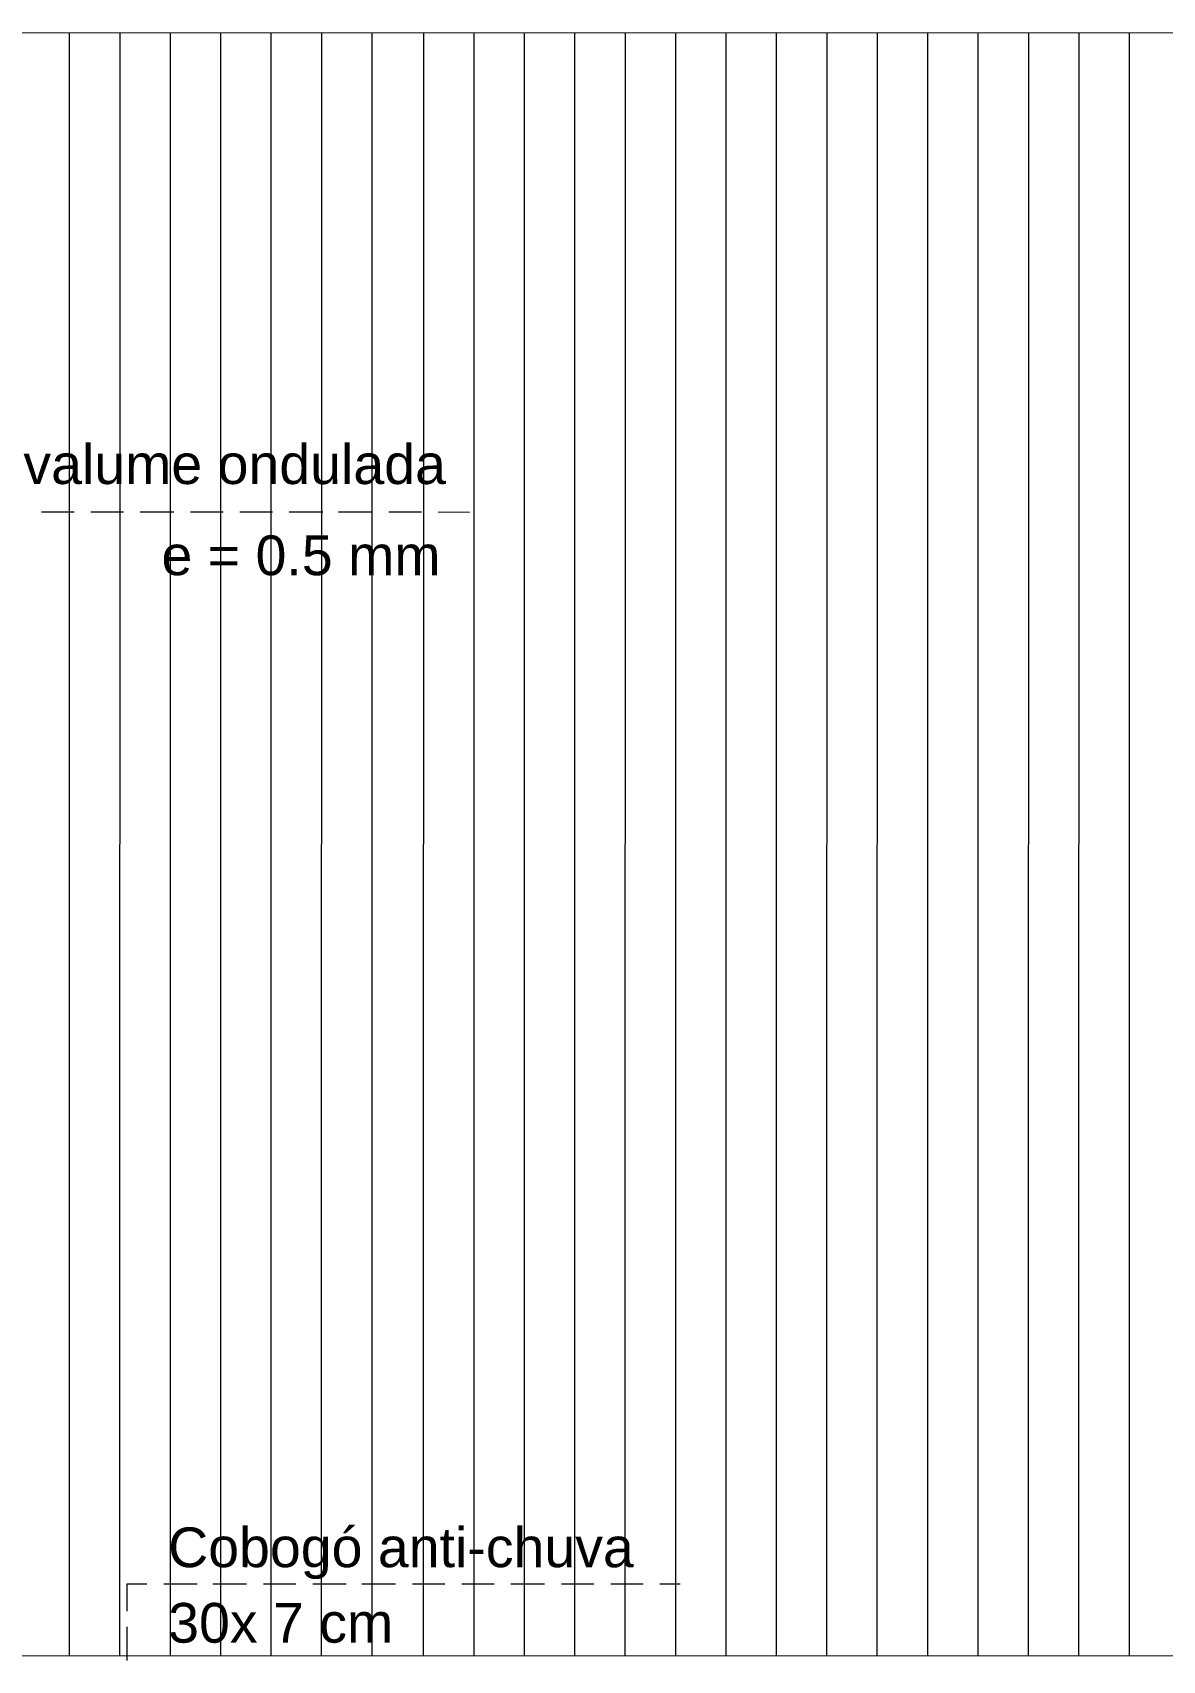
# Model space of a CAD drawing. Extents: x 3377 to 3790, y 1673 to 1846.
# Drawn here: x 3533.05 to 3537.31, y 1765.28 to 1771.43 of the extents above; entities that cross this region are included whole.
import ezdxf

# ---------------------------------------------------------------- set-up
doc = ezdxf.new("R2010")
doc.units = 0
doc.header["$LTSCALE"] = 2
doc.layers.add('PDF7_04-DETALHE', color=7, linetype='Continuous', true_color=0xc6c6c6)
doc.layers.add('PDF7_19-COBERTA', color=7, linetype='Continuous', true_color=0xb8b8b8)
doc.layers.add('PDF7_15-CONT. FACHADA', color=7, linetype='Continuous')
doc.layers.add('PDF7_Text', color=7, linetype='Continuous')
doc.styles.add('PDF Arial', font='arial.ttf')

msp = doc.modelspace()

# ---------------------------------------------------------------- linework, layer by layer
at = {"layer": 'PDF7_04-DETALHE', "color": 7, "lineweight": 0}
for points in [[(3533.2041, 1769.6151), (3533.0814, 1769.6152)], [(3533.3903, 1769.6151), (3533.2676, 1769.6151)], [(3533.5807, 1769.6151), (3533.4538, 1769.6151)], [(3533.7669, 1769.6151), (3533.6442, 1769.6151)], [(3533.9531, 1769.6151), (3533.8304, 1769.6151)], [(3534.1435, 1769.6151), (3534.0166, 1769.6151)], [(3534.3297, 1769.6151), (3534.2028, 1769.6151)], [(3534.5159, 1769.6151), (3534.3932, 1769.6151)], [(3534.6979, 1769.615), (3534.5794, 1769.6151)], [(3533.4789, 1765.5656), (3533.4028, 1765.5656), (3533.4027, 1765.464)], [(3533.6693, 1765.5656), (3533.5424, 1765.5656)], [(3533.8555, 1765.5656), (3533.7286, 1765.5656)], [(3534.0417, 1765.5656), (3533.919, 1765.5656)], [(3534.2321, 1765.5655), (3534.1052, 1765.5656)], [(3534.4183, 1765.5655), (3534.2914, 1765.5655)], [(3534.6045, 1765.5655), (3534.4818, 1765.5655)], [(3534.7907, 1765.5655), (3534.668, 1765.5655)], [(3534.9811, 1765.5655), (3534.8542, 1765.5655)], [(3535.1673, 1765.5655), (3535.0446, 1765.5655)], [(3535.3535, 1765.5655), (3535.2308, 1765.5655)], [(3535.4931, 1765.5655), (3535.4169, 1765.5655)], [(3533.4027, 1765.4048), (3533.4027, 1765.2779)]]:
    msp.add_lwpolyline(points, dxfattribs=at)
at = {"layer": 'PDF7_04-DETALHE', "lineweight": 0}
msp.add_lwpolyline([(3540.9263, 1765.2943), (3513.9844, 1765.2961)], dxfattribs=at)
at = {"layer": 'PDF7_15-CONT. FACHADA', "lineweight": 0}
msp.add_lwpolyline([(3541.3287, 1771.4257), (3513.5828, 1771.4275)], dxfattribs=at)
at = {"layer": 'PDF7_19-COBERTA', "lineweight": 0}
for points in [[(3533.1869, 1765.2948), (3533.1873, 1771.4262)], [(3533.3773, 1765.2948), (3533.3778, 1771.4262)], [(3533.5678, 1765.2948), (3533.5682, 1771.4262)], [(3533.7582, 1765.2948), (3533.7586, 1771.4262)], [(3533.9486, 1765.2947), (3533.949, 1771.4262)], [(3534.139, 1765.2947), (3534.1394, 1771.4262)], [(3534.3294, 1765.2947), (3534.3298, 1771.4261)], [(3534.5241, 1765.2947), (3534.5245, 1771.4261)], [(3534.7145, 1765.2947), (3534.7149, 1771.4261)], [(3534.9049, 1765.2947), (3534.9053, 1771.4261)], [(3535.0953, 1765.2947), (3535.0957, 1771.4261)], [(3535.2857, 1765.2947), (3535.2862, 1771.4261)], [(3535.4762, 1765.2946), (3535.4766, 1771.4261)], [(3535.6666, 1765.2946), (3535.667, 1771.4261)], [(3535.857, 1765.2946), (3535.8574, 1771.426)], [(3536.0474, 1765.2946), (3536.0478, 1771.426)], [(3536.2378, 1765.2946), (3536.2382, 1771.426)], [(3536.4283, 1765.2946), (3536.4287, 1771.426)], [(3536.6187, 1765.2946), (3536.6191, 1771.426)], [(3536.8091, 1765.2946), (3536.8095, 1771.426)], [(3536.9995, 1765.2945), (3536.9999, 1771.426)], [(3537.1899, 1765.2945), (3537.1903, 1771.426)]]:
    msp.add_lwpolyline(points, dxfattribs=at)

# ---------------------------------------------------------------- texts
at = {"layer": 'PDF7_Text', "attachment_point": 7, "rotation": 359.99616, "style": 'PDF Arial'}
for s, insert, char_height in [('Telha galvalume ondulada', (3532.1505, 1769.6769), 0.149998), ('e = 0.5 mm', (3533.5342, 1769.3756), 0.15), ('Cobogó anti-chuva', (3533.5593, 1765.585), 0.149998), ('30x 7 cm', (3533.5593, 1765.3429), 0.15)]:
    msp.add_mtext(s, dxfattribs=dict(at, insert=insert, char_height=char_height))

doc.saveas('drawing.dxf')
